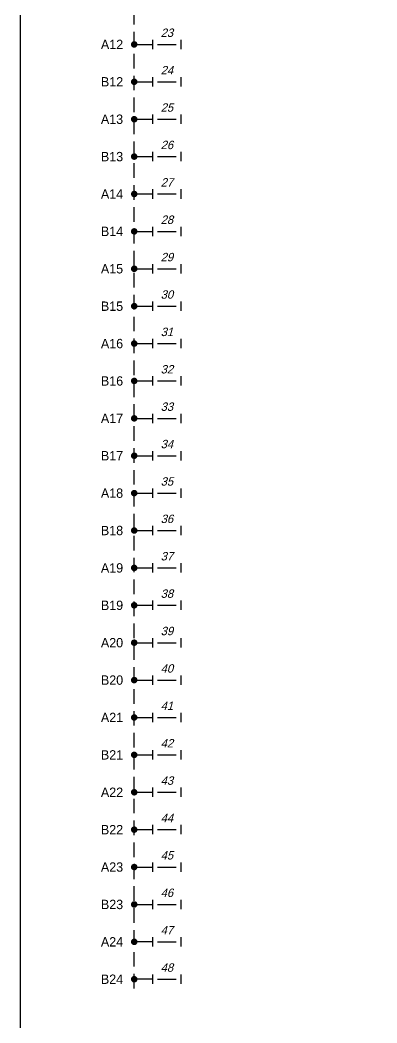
# Model space of a CAD drawing. Header units: millimetres. Extents: x -443 to 5136, y -2580 to 8636.
# Drawn here: x -136 to -59.5, y -922.1 to -707.6 of the extents above; entities that cross this region are included whole.
import ezdxf
from ezdxf.enums import TextEntityAlignment as Align

# ---------------------------------------------------------------- set-up
doc = ezdxf.new("R2010")
doc.units = ezdxf.units.MM
doc.linetypes.add('HIDDEN2', pattern=[4.6875, 3.125, -1.5625])
doc.layers.add('noprint', color=40, linetype='Continuous', plot=False)
doc.styles.add('isoplus', font='isoplus.shx')

# ---------------------------------------------------------------- blocks, each defined once
blk = doc.blocks.new('knooppunt')
at = {"linetype": 'Continuous', "const_width": 0.7}
blk.add_lwpolyline([(-0.35, 0, 1), (0.35, 0, 1)], format="xyb", close=True, dxfattribs=at)
blk = doc.blocks.new('*U68')
at = {"color": 7, "linetype": 'Continuous'}
for p, q in [((-2, -1), (-2, 1)), ((4, 1), (4, -1))]:
    blk.add_line(p, q, dxfattribs=at)
at = {"color": 7}
blk.add_line((-1, 0), (3, 0), dxfattribs=at)
at = {"color": 7, "style": 'isoplus', "oblique": 15}
blk.add_attdef('XTRTXTTOP', text='', height=1.8, dxfattribs=at).set_placement((1, 4), align=Align.CENTER)
blk.add_attdef('SNAME', text='', height=1.8, dxfattribs=at).set_placement((1, 2.5), align=Align.MIDDLE)
at = {"color": 7, "style": 'isoplus'}
blk.add_attdef('W', text='', height=1.8, dxfattribs=at).set_placement((1, -2.5), align=Align.MIDDLE)
at = {"color": 7, "style": 'isoplus', "oblique": 15}
blk.add_attdef('XTRTXTBOT', text='', height=1.8, dxfattribs=at).set_placement((1, -4), align=Align.TOP_CENTER)
blk = doc.blocks.new('*U69')
at = {"color": 7, "linetype": 'Continuous'}
for p, q in [((-2, -1), (-2, 1)), ((4, 1), (4, -1))]:
    blk.add_line(p, q, dxfattribs=at)
at = {"color": 7}
blk.add_line((-1, 0), (3, 0), dxfattribs=at)
at = {"color": 7, "style": 'isoplus', "oblique": 15}
blk.add_attdef('XTRTXTTOP', text='', height=1.8, dxfattribs=at).set_placement((1, 4), align=Align.CENTER)
blk.add_attdef('SNAME', text='', height=1.8, dxfattribs=at).set_placement((1, 2.5), align=Align.MIDDLE)
at = {"color": 7, "style": 'isoplus'}
blk.add_attdef('W', text='', height=1.8, dxfattribs=at).set_placement((1, -2.5), align=Align.MIDDLE)
at = {"color": 7, "style": 'isoplus', "oblique": 15}
blk.add_attdef('XTRTXTBOT', text='', height=1.8, dxfattribs=at).set_placement((1, -4), align=Align.TOP_CENTER)
blk = doc.blocks.new('*U70')
at = {"color": 7, "linetype": 'Continuous'}
for p, q in [((-2, -1), (-2, 1)), ((4, 1), (4, -1))]:
    blk.add_line(p, q, dxfattribs=at)
at = {"color": 7}
blk.add_line((-1, 0), (3, 0), dxfattribs=at)
at = {"color": 7, "style": 'isoplus', "oblique": 15}
blk.add_attdef('XTRTXTTOP', text='', height=1.8, dxfattribs=at).set_placement((1, 4), align=Align.CENTER)
blk.add_attdef('SNAME', text='', height=1.8, dxfattribs=at).set_placement((1, 2.5), align=Align.MIDDLE)
at = {"color": 7, "style": 'isoplus'}
blk.add_attdef('W', text='', height=1.8, dxfattribs=at).set_placement((1, -2.5), align=Align.MIDDLE)
at = {"color": 7, "style": 'isoplus', "oblique": 15}
blk.add_attdef('XTRTXTBOT', text='', height=1.8, dxfattribs=at).set_placement((1, -4), align=Align.TOP_CENTER)
blk = doc.blocks.new('*U71')
at = {"color": 7, "linetype": 'Continuous'}
for p, q in [((-2, -1), (-2, 1)), ((4, 1), (4, -1))]:
    blk.add_line(p, q, dxfattribs=at)
at = {"color": 7}
blk.add_line((-1, 0), (3, 0), dxfattribs=at)
at = {"color": 7, "style": 'isoplus', "oblique": 15}
blk.add_attdef('XTRTXTTOP', text='', height=1.8, dxfattribs=at).set_placement((1, 4), align=Align.CENTER)
blk.add_attdef('SNAME', text='', height=1.8, dxfattribs=at).set_placement((1, 2.5), align=Align.MIDDLE)
at = {"color": 7, "style": 'isoplus'}
blk.add_attdef('W', text='', height=1.8, dxfattribs=at).set_placement((1, -2.5), align=Align.MIDDLE)
at = {"color": 7, "style": 'isoplus', "oblique": 15}
blk.add_attdef('XTRTXTBOT', text='', height=1.8, dxfattribs=at).set_placement((1, -4), align=Align.TOP_CENTER)
blk = doc.blocks.new('*U72')
at = {"color": 7, "linetype": 'Continuous'}
for p, q in [((-2, -1), (-2, 1)), ((4, 1), (4, -1))]:
    blk.add_line(p, q, dxfattribs=at)
at = {"color": 7}
blk.add_line((-1, 0), (3, 0), dxfattribs=at)
at = {"color": 7, "style": 'isoplus', "oblique": 15}
blk.add_attdef('XTRTXTTOP', text='', height=1.8, dxfattribs=at).set_placement((1, 4), align=Align.CENTER)
blk.add_attdef('SNAME', text='', height=1.8, dxfattribs=at).set_placement((1, 2.5), align=Align.MIDDLE)
at = {"color": 7, "style": 'isoplus'}
blk.add_attdef('W', text='', height=1.8, dxfattribs=at).set_placement((1, -2.5), align=Align.MIDDLE)
at = {"color": 7, "style": 'isoplus', "oblique": 15}
blk.add_attdef('XTRTXTBOT', text='', height=1.8, dxfattribs=at).set_placement((1, -4), align=Align.TOP_CENTER)
blk = doc.blocks.new('*U73')
at = {"color": 7, "linetype": 'Continuous'}
for p, q in [((-2, -1), (-2, 1)), ((4, 1), (4, -1))]:
    blk.add_line(p, q, dxfattribs=at)
at = {"color": 7}
blk.add_line((-1, 0), (3, 0), dxfattribs=at)
at = {"color": 7, "style": 'isoplus', "oblique": 15}
blk.add_attdef('XTRTXTTOP', text='', height=1.8, dxfattribs=at).set_placement((1, 4), align=Align.CENTER)
blk.add_attdef('SNAME', text='', height=1.8, dxfattribs=at).set_placement((1, 2.5), align=Align.MIDDLE)
at = {"color": 7, "style": 'isoplus'}
blk.add_attdef('W', text='', height=1.8, dxfattribs=at).set_placement((1, -2.5), align=Align.MIDDLE)
at = {"color": 7, "style": 'isoplus', "oblique": 15}
blk.add_attdef('XTRTXTBOT', text='', height=1.8, dxfattribs=at).set_placement((1, -4), align=Align.TOP_CENTER)
blk = doc.blocks.new('*U74')
at = {"color": 7, "linetype": 'Continuous'}
for p, q in [((-2, -1), (-2, 1)), ((4, 1), (4, -1))]:
    blk.add_line(p, q, dxfattribs=at)
at = {"color": 7}
blk.add_line((-1, 0), (3, 0), dxfattribs=at)
at = {"color": 7, "style": 'isoplus', "oblique": 15}
blk.add_attdef('XTRTXTTOP', text='', height=1.8, dxfattribs=at).set_placement((1, 4), align=Align.CENTER)
blk.add_attdef('SNAME', text='', height=1.8, dxfattribs=at).set_placement((1, 2.5), align=Align.MIDDLE)
at = {"color": 7, "style": 'isoplus'}
blk.add_attdef('W', text='', height=1.8, dxfattribs=at).set_placement((1, -2.5), align=Align.MIDDLE)
at = {"color": 7, "style": 'isoplus', "oblique": 15}
blk.add_attdef('XTRTXTBOT', text='', height=1.8, dxfattribs=at).set_placement((1, -4), align=Align.TOP_CENTER)
blk = doc.blocks.new('*U75')
at = {"color": 7, "linetype": 'Continuous'}
for p, q in [((-2, -1), (-2, 1)), ((4, 1), (4, -1))]:
    blk.add_line(p, q, dxfattribs=at)
at = {"color": 7}
blk.add_line((-1, 0), (3, 0), dxfattribs=at)
at = {"color": 7, "style": 'isoplus', "oblique": 15}
blk.add_attdef('XTRTXTTOP', text='', height=1.8, dxfattribs=at).set_placement((1, 4), align=Align.CENTER)
blk.add_attdef('SNAME', text='', height=1.8, dxfattribs=at).set_placement((1, 2.5), align=Align.MIDDLE)
at = {"color": 7, "style": 'isoplus'}
blk.add_attdef('W', text='', height=1.8, dxfattribs=at).set_placement((1, -2.5), align=Align.MIDDLE)
at = {"color": 7, "style": 'isoplus', "oblique": 15}
blk.add_attdef('XTRTXTBOT', text='', height=1.8, dxfattribs=at).set_placement((1, -4), align=Align.TOP_CENTER)
blk = doc.blocks.new('*U48')
at = {"color": 7, "linetype": 'Continuous'}
for p, q in [((-2, -1), (-2, 1)), ((4, 1), (4, -1))]:
    blk.add_line(p, q, dxfattribs=at)
at = {"color": 7}
blk.add_line((-1, 0), (3, 0), dxfattribs=at)
at = {"color": 7, "style": 'isoplus', "oblique": 15}
blk.add_attdef('XTRTXTTOP', text='', height=1.8, dxfattribs=at).set_placement((1, 4), align=Align.CENTER)
blk.add_attdef('SNAME', text='', height=1.8, dxfattribs=at).set_placement((1, 2.5), align=Align.MIDDLE)
at = {"color": 7, "style": 'isoplus'}
blk.add_attdef('W', text='', height=1.8, dxfattribs=at).set_placement((1, -2.5), align=Align.MIDDLE)
at = {"color": 7, "style": 'isoplus', "oblique": 15}
blk.add_attdef('XTRTXTBOT', text='', height=1.8, dxfattribs=at).set_placement((1, -4), align=Align.TOP_CENTER)
blk = doc.blocks.new('*U49')
at = {"color": 7, "linetype": 'Continuous'}
for p, q in [((-2, -1), (-2, 1)), ((4, 1), (4, -1))]:
    blk.add_line(p, q, dxfattribs=at)
at = {"color": 7}
blk.add_line((-1, 0), (3, 0), dxfattribs=at)
at = {"color": 7, "style": 'isoplus', "oblique": 15}
blk.add_attdef('XTRTXTTOP', text='', height=1.8, dxfattribs=at).set_placement((1, 4), align=Align.CENTER)
blk.add_attdef('SNAME', text='', height=1.8, dxfattribs=at).set_placement((1, 2.5), align=Align.MIDDLE)
at = {"color": 7, "style": 'isoplus'}
blk.add_attdef('W', text='', height=1.8, dxfattribs=at).set_placement((1, -2.5), align=Align.MIDDLE)
at = {"color": 7, "style": 'isoplus', "oblique": 15}
blk.add_attdef('XTRTXTBOT', text='', height=1.8, dxfattribs=at).set_placement((1, -4), align=Align.TOP_CENTER)
blk = doc.blocks.new('*U50')
at = {"color": 7, "linetype": 'Continuous'}
for p, q in [((-2, -1), (-2, 1)), ((4, 1), (4, -1))]:
    blk.add_line(p, q, dxfattribs=at)
at = {"color": 7}
blk.add_line((-1, 0), (3, 0), dxfattribs=at)
at = {"color": 7, "style": 'isoplus', "oblique": 15}
blk.add_attdef('XTRTXTTOP', text='', height=1.8, dxfattribs=at).set_placement((1, 4), align=Align.CENTER)
blk.add_attdef('SNAME', text='', height=1.8, dxfattribs=at).set_placement((1, 2.5), align=Align.MIDDLE)
at = {"color": 7, "style": 'isoplus'}
blk.add_attdef('W', text='', height=1.8, dxfattribs=at).set_placement((1, -2.5), align=Align.MIDDLE)
at = {"color": 7, "style": 'isoplus', "oblique": 15}
blk.add_attdef('XTRTXTBOT', text='', height=1.8, dxfattribs=at).set_placement((1, -4), align=Align.TOP_CENTER)
blk = doc.blocks.new('*U51')
at = {"color": 7, "linetype": 'Continuous'}
for p, q in [((-2, -1), (-2, 1)), ((4, 1), (4, -1))]:
    blk.add_line(p, q, dxfattribs=at)
at = {"color": 7}
blk.add_line((-1, 0), (3, 0), dxfattribs=at)
at = {"color": 7, "style": 'isoplus', "oblique": 15}
blk.add_attdef('XTRTXTTOP', text='', height=1.8, dxfattribs=at).set_placement((1, 4), align=Align.CENTER)
blk.add_attdef('SNAME', text='', height=1.8, dxfattribs=at).set_placement((1, 2.5), align=Align.MIDDLE)
at = {"color": 7, "style": 'isoplus'}
blk.add_attdef('W', text='', height=1.8, dxfattribs=at).set_placement((1, -2.5), align=Align.MIDDLE)
at = {"color": 7, "style": 'isoplus', "oblique": 15}
blk.add_attdef('XTRTXTBOT', text='', height=1.8, dxfattribs=at).set_placement((1, -4), align=Align.TOP_CENTER)
blk = doc.blocks.new('*U52')
at = {"color": 7, "linetype": 'Continuous'}
for p, q in [((-2, -1), (-2, 1)), ((4, 1), (4, -1))]:
    blk.add_line(p, q, dxfattribs=at)
at = {"color": 7}
blk.add_line((-1, 0), (3, 0), dxfattribs=at)
at = {"color": 7, "style": 'isoplus', "oblique": 15}
blk.add_attdef('XTRTXTTOP', text='', height=1.8, dxfattribs=at).set_placement((1, 4), align=Align.CENTER)
blk.add_attdef('SNAME', text='', height=1.8, dxfattribs=at).set_placement((1, 2.5), align=Align.MIDDLE)
at = {"color": 7, "style": 'isoplus'}
blk.add_attdef('W', text='', height=1.8, dxfattribs=at).set_placement((1, -2.5), align=Align.MIDDLE)
at = {"color": 7, "style": 'isoplus', "oblique": 15}
blk.add_attdef('XTRTXTBOT', text='', height=1.8, dxfattribs=at).set_placement((1, -4), align=Align.TOP_CENTER)
blk = doc.blocks.new('*U53')
at = {"color": 7, "linetype": 'Continuous'}
for p, q in [((-2, -1), (-2, 1)), ((4, 1), (4, -1))]:
    blk.add_line(p, q, dxfattribs=at)
at = {"color": 7}
blk.add_line((-1, 0), (3, 0), dxfattribs=at)
at = {"color": 7, "style": 'isoplus', "oblique": 15}
blk.add_attdef('XTRTXTTOP', text='', height=1.8, dxfattribs=at).set_placement((1, 4), align=Align.CENTER)
blk.add_attdef('SNAME', text='', height=1.8, dxfattribs=at).set_placement((1, 2.5), align=Align.MIDDLE)
at = {"color": 7, "style": 'isoplus'}
blk.add_attdef('W', text='', height=1.8, dxfattribs=at).set_placement((1, -2.5), align=Align.MIDDLE)
at = {"color": 7, "style": 'isoplus', "oblique": 15}
blk.add_attdef('XTRTXTBOT', text='', height=1.8, dxfattribs=at).set_placement((1, -4), align=Align.TOP_CENTER)
blk = doc.blocks.new('*U54')
at = {"color": 7, "linetype": 'Continuous'}
for p, q in [((-2, -1), (-2, 1)), ((4, 1), (4, -1))]:
    blk.add_line(p, q, dxfattribs=at)
at = {"color": 7}
blk.add_line((-1, 0), (3, 0), dxfattribs=at)
at = {"color": 7, "style": 'isoplus', "oblique": 15}
blk.add_attdef('XTRTXTTOP', text='', height=1.8, dxfattribs=at).set_placement((1, 4), align=Align.CENTER)
blk.add_attdef('SNAME', text='', height=1.8, dxfattribs=at).set_placement((1, 2.5), align=Align.MIDDLE)
at = {"color": 7, "style": 'isoplus'}
blk.add_attdef('W', text='', height=1.8, dxfattribs=at).set_placement((1, -2.5), align=Align.MIDDLE)
at = {"color": 7, "style": 'isoplus', "oblique": 15}
blk.add_attdef('XTRTXTBOT', text='', height=1.8, dxfattribs=at).set_placement((1, -4), align=Align.TOP_CENTER)
blk = doc.blocks.new('*U55')
at = {"color": 7, "linetype": 'Continuous'}
for p, q in [((-2, -1), (-2, 1)), ((4, 1), (4, -1))]:
    blk.add_line(p, q, dxfattribs=at)
at = {"color": 7}
blk.add_line((-1, 0), (3, 0), dxfattribs=at)
at = {"color": 7, "style": 'isoplus', "oblique": 15}
blk.add_attdef('XTRTXTTOP', text='', height=1.8, dxfattribs=at).set_placement((1, 4), align=Align.CENTER)
blk.add_attdef('SNAME', text='', height=1.8, dxfattribs=at).set_placement((1, 2.5), align=Align.MIDDLE)
at = {"color": 7, "style": 'isoplus'}
blk.add_attdef('W', text='', height=1.8, dxfattribs=at).set_placement((1, -2.5), align=Align.MIDDLE)
at = {"color": 7, "style": 'isoplus', "oblique": 15}
blk.add_attdef('XTRTXTBOT', text='', height=1.8, dxfattribs=at).set_placement((1, -4), align=Align.TOP_CENTER)
blk = doc.blocks.new('*U56')
at = {"color": 7, "linetype": 'Continuous'}
for p, q in [((-2, -1), (-2, 1)), ((4, 1), (4, -1))]:
    blk.add_line(p, q, dxfattribs=at)
at = {"color": 7}
blk.add_line((-1, 0), (3, 0), dxfattribs=at)
at = {"color": 7, "style": 'isoplus', "oblique": 15}
blk.add_attdef('XTRTXTTOP', text='', height=1.8, dxfattribs=at).set_placement((1, 4), align=Align.CENTER)
blk.add_attdef('SNAME', text='', height=1.8, dxfattribs=at).set_placement((1, 2.5), align=Align.MIDDLE)
at = {"color": 7, "style": 'isoplus'}
blk.add_attdef('W', text='', height=1.8, dxfattribs=at).set_placement((1, -2.5), align=Align.MIDDLE)
at = {"color": 7, "style": 'isoplus', "oblique": 15}
blk.add_attdef('XTRTXTBOT', text='', height=1.8, dxfattribs=at).set_placement((1, -4), align=Align.TOP_CENTER)
blk = doc.blocks.new('*U57')
at = {"color": 7, "linetype": 'Continuous'}
for p, q in [((-2, -1), (-2, 1)), ((4, 1), (4, -1))]:
    blk.add_line(p, q, dxfattribs=at)
at = {"color": 7}
blk.add_line((-1, 0), (3, 0), dxfattribs=at)
at = {"color": 7, "style": 'isoplus', "oblique": 15}
blk.add_attdef('XTRTXTTOP', text='', height=1.8, dxfattribs=at).set_placement((1, 4), align=Align.CENTER)
blk.add_attdef('SNAME', text='', height=1.8, dxfattribs=at).set_placement((1, 2.5), align=Align.MIDDLE)
at = {"color": 7, "style": 'isoplus'}
blk.add_attdef('W', text='', height=1.8, dxfattribs=at).set_placement((1, -2.5), align=Align.MIDDLE)
at = {"color": 7, "style": 'isoplus', "oblique": 15}
blk.add_attdef('XTRTXTBOT', text='', height=1.8, dxfattribs=at).set_placement((1, -4), align=Align.TOP_CENTER)
blk = doc.blocks.new('*U38')
at = {"color": 7, "linetype": 'Continuous'}
for p, q in [((-2, -1), (-2, 1)), ((4, 1), (4, -1))]:
    blk.add_line(p, q, dxfattribs=at)
at = {"color": 7}
blk.add_line((-1, 0), (3, 0), dxfattribs=at)
at = {"color": 7, "style": 'isoplus', "oblique": 15}
blk.add_attdef('XTRTXTTOP', text='', height=1.8, dxfattribs=at).set_placement((1, 4), align=Align.CENTER)
blk.add_attdef('SNAME', text='', height=1.8, dxfattribs=at).set_placement((1, 2.5), align=Align.MIDDLE)
at = {"color": 7, "style": 'isoplus'}
blk.add_attdef('W', text='', height=1.8, dxfattribs=at).set_placement((1, -2.5), align=Align.MIDDLE)
at = {"color": 7, "style": 'isoplus', "oblique": 15}
blk.add_attdef('XTRTXTBOT', text='', height=1.8, dxfattribs=at).set_placement((1, -4), align=Align.TOP_CENTER)
blk = doc.blocks.new('*U39')
at = {"color": 7, "linetype": 'Continuous'}
for p, q in [((-2, -1), (-2, 1)), ((4, 1), (4, -1))]:
    blk.add_line(p, q, dxfattribs=at)
at = {"color": 7}
blk.add_line((-1, 0), (3, 0), dxfattribs=at)
at = {"color": 7, "style": 'isoplus', "oblique": 15}
blk.add_attdef('XTRTXTTOP', text='', height=1.8, dxfattribs=at).set_placement((1, 4), align=Align.CENTER)
blk.add_attdef('SNAME', text='', height=1.8, dxfattribs=at).set_placement((1, 2.5), align=Align.MIDDLE)
at = {"color": 7, "style": 'isoplus'}
blk.add_attdef('W', text='', height=1.8, dxfattribs=at).set_placement((1, -2.5), align=Align.MIDDLE)
at = {"color": 7, "style": 'isoplus', "oblique": 15}
blk.add_attdef('XTRTXTBOT', text='', height=1.8, dxfattribs=at).set_placement((1, -4), align=Align.TOP_CENTER)
blk = doc.blocks.new('*U40')
at = {"color": 7, "linetype": 'Continuous'}
for p, q in [((-2, -1), (-2, 1)), ((4, 1), (4, -1))]:
    blk.add_line(p, q, dxfattribs=at)
at = {"color": 7}
blk.add_line((-1, 0), (3, 0), dxfattribs=at)
at = {"color": 7, "style": 'isoplus', "oblique": 15}
blk.add_attdef('XTRTXTTOP', text='', height=1.8, dxfattribs=at).set_placement((1, 4), align=Align.CENTER)
blk.add_attdef('SNAME', text='', height=1.8, dxfattribs=at).set_placement((1, 2.5), align=Align.MIDDLE)
at = {"color": 7, "style": 'isoplus'}
blk.add_attdef('W', text='', height=1.8, dxfattribs=at).set_placement((1, -2.5), align=Align.MIDDLE)
at = {"color": 7, "style": 'isoplus', "oblique": 15}
blk.add_attdef('XTRTXTBOT', text='', height=1.8, dxfattribs=at).set_placement((1, -4), align=Align.TOP_CENTER)
blk = doc.blocks.new('*U41')
at = {"color": 7, "linetype": 'Continuous'}
for p, q in [((-2, -1), (-2, 1)), ((4, 1), (4, -1))]:
    blk.add_line(p, q, dxfattribs=at)
at = {"color": 7}
blk.add_line((-1, 0), (3, 0), dxfattribs=at)
at = {"color": 7, "style": 'isoplus', "oblique": 15}
blk.add_attdef('XTRTXTTOP', text='', height=1.8, dxfattribs=at).set_placement((1, 4), align=Align.CENTER)
blk.add_attdef('SNAME', text='', height=1.8, dxfattribs=at).set_placement((1, 2.5), align=Align.MIDDLE)
at = {"color": 7, "style": 'isoplus'}
blk.add_attdef('W', text='', height=1.8, dxfattribs=at).set_placement((1, -2.5), align=Align.MIDDLE)
at = {"color": 7, "style": 'isoplus', "oblique": 15}
blk.add_attdef('XTRTXTBOT', text='', height=1.8, dxfattribs=at).set_placement((1, -4), align=Align.TOP_CENTER)
blk = doc.blocks.new('*U42')
at = {"color": 7, "linetype": 'Continuous'}
for p, q in [((-2, -1), (-2, 1)), ((4, 1), (4, -1))]:
    blk.add_line(p, q, dxfattribs=at)
at = {"color": 7}
blk.add_line((-1, 0), (3, 0), dxfattribs=at)
at = {"color": 7, "style": 'isoplus', "oblique": 15}
blk.add_attdef('XTRTXTTOP', text='', height=1.8, dxfattribs=at).set_placement((1, 4), align=Align.CENTER)
blk.add_attdef('SNAME', text='', height=1.8, dxfattribs=at).set_placement((1, 2.5), align=Align.MIDDLE)
at = {"color": 7, "style": 'isoplus'}
blk.add_attdef('W', text='', height=1.8, dxfattribs=at).set_placement((1, -2.5), align=Align.MIDDLE)
at = {"color": 7, "style": 'isoplus', "oblique": 15}
blk.add_attdef('XTRTXTBOT', text='', height=1.8, dxfattribs=at).set_placement((1, -4), align=Align.TOP_CENTER)
blk = doc.blocks.new('*U43')
at = {"color": 7, "linetype": 'Continuous'}
for p, q in [((-2, -1), (-2, 1)), ((4, 1), (4, -1))]:
    blk.add_line(p, q, dxfattribs=at)
at = {"color": 7}
blk.add_line((-1, 0), (3, 0), dxfattribs=at)
at = {"color": 7, "style": 'isoplus', "oblique": 15}
blk.add_attdef('XTRTXTTOP', text='', height=1.8, dxfattribs=at).set_placement((1, 4), align=Align.CENTER)
blk.add_attdef('SNAME', text='', height=1.8, dxfattribs=at).set_placement((1, 2.5), align=Align.MIDDLE)
at = {"color": 7, "style": 'isoplus'}
blk.add_attdef('W', text='', height=1.8, dxfattribs=at).set_placement((1, -2.5), align=Align.MIDDLE)
at = {"color": 7, "style": 'isoplus', "oblique": 15}
blk.add_attdef('XTRTXTBOT', text='', height=1.8, dxfattribs=at).set_placement((1, -4), align=Align.TOP_CENTER)
blk = doc.blocks.new('*U194')
at = {"color": 7}
for p, q in [((0, -188), (4, -188)), ((0, -196), (4, -196)), ((0, -204), (4, -204)), ((0, -212), (4, -212)), ((0, -220), (4, -220)), ((0, -228), (4, -228)), ((0, -236), (4, -236)), ((0, -244), (4, -244)), ((0, -252), (4, -252)), ((0, -260), (4, -260)), ((0, -268), (4, -268)), ((0, -276), (4, -276)), ((0, -284), (4, -284)), ((0, -292), (4, -292)), ((0, -300), (4, -300)), ((0, -308), (4, -308)), ((0, -316), (4, -316)), ((0, -324), (4, -324)), ((0, -332), (4, -332)), ((0, -340), (4, -340)), ((0, -348), (4, -348)), ((0, -356), (4, -356)), ((0, -364), (4, -364)), ((0, -372), (4, -372))]:
    blk.add_line(p, q, dxfattribs=at)
for p, q in [((4, -380), (0, -380)), ((4, -388), (0, -388))]:
    blk.add_line(p, q)
at = {"color": 1, "linetype": 'HIDDEN2'}
blk.add_lwpolyline([(0, -390), (0, 0), (52, 0)], dxfattribs=at)
at = {"linetype": 'Continuous'}
ref = blk.add_blockref('*U43', (6, -188), dxfattribs=at)
ref.add_attrib('SNAME', '23', dxfattribs={"color": 7, "height": 1.8, "style": 'isoplus', "oblique": 15}).set_placement((7, -185.5), align=Align.MIDDLE)
for p in [(0, -188), (0, -196), (0, -204), (0, -212), (0, -220), (0, -228), (0, -236), (0, -244), (0, -252), (0, -260), (0, -268), (0, -276), (0, -284), (0, -292), (0, -300), (0, -308), (0, -316), (0, -324), (0, -332), (0, -340), (0, -348), (0, -356), (0, -364), (0, -372), (0, -380), (0, -388)]:
    blk.add_blockref('knooppunt', p, dxfattribs=at)
ref = blk.add_blockref('*U42', (6, -196), dxfattribs=at)
ref.add_attrib('SNAME', '24', dxfattribs={"color": 7, "height": 1.8, "style": 'isoplus', "oblique": 15}).set_placement((7, -193.5), align=Align.MIDDLE)
ref = blk.add_blockref('*U41', (6, -204), dxfattribs=at)
ref.add_attrib('SNAME', '25', dxfattribs={"color": 7, "height": 1.8, "style": 'isoplus', "oblique": 15}).set_placement((7, -201.5), align=Align.MIDDLE)
ref = blk.add_blockref('*U40', (6, -212), dxfattribs=at)
ref.add_attrib('SNAME', '26', dxfattribs={"color": 7, "height": 1.8, "style": 'isoplus', "oblique": 15}).set_placement((7, -209.5), align=Align.MIDDLE)
ref = blk.add_blockref('*U39', (6, -220), dxfattribs=at)
ref.add_attrib('SNAME', '27', dxfattribs={"color": 7, "height": 1.8, "style": 'isoplus', "oblique": 15}).set_placement((7, -217.5), align=Align.MIDDLE)
ref = blk.add_blockref('*U38', (6, -228), dxfattribs=at)
ref.add_attrib('SNAME', '28', dxfattribs={"color": 7, "height": 1.8, "style": 'isoplus', "oblique": 15}).set_placement((7, -225.5), align=Align.MIDDLE)
ref = blk.add_blockref('*U57', (6, -236), dxfattribs=at)
ref.add_attrib('SNAME', '29', dxfattribs={"color": 7, "height": 1.8, "style": 'isoplus', "oblique": 15}).set_placement((7, -233.5), align=Align.MIDDLE)
ref = blk.add_blockref('*U56', (6, -244), dxfattribs=at)
ref.add_attrib('SNAME', '30', dxfattribs={"color": 7, "height": 1.8, "style": 'isoplus', "oblique": 15}).set_placement((7, -241.5), align=Align.MIDDLE)
ref = blk.add_blockref('*U55', (6, -252), dxfattribs=at)
ref.add_attrib('SNAME', '31', dxfattribs={"color": 7, "height": 1.8, "style": 'isoplus', "oblique": 15}).set_placement((7, -249.5), align=Align.MIDDLE)
ref = blk.add_blockref('*U54', (6, -260), dxfattribs=at)
ref.add_attrib('SNAME', '32', dxfattribs={"color": 7, "height": 1.8, "style": 'isoplus', "oblique": 15}).set_placement((7, -257.5), align=Align.MIDDLE)
ref = blk.add_blockref('*U53', (6, -268), dxfattribs=at)
ref.add_attrib('SNAME', '33', dxfattribs={"color": 7, "height": 1.8, "style": 'isoplus', "oblique": 15}).set_placement((7, -265.5), align=Align.MIDDLE)
ref = blk.add_blockref('*U52', (6, -276), dxfattribs=at)
ref.add_attrib('SNAME', '34', dxfattribs={"color": 7, "height": 1.8, "style": 'isoplus', "oblique": 15}).set_placement((7, -273.5), align=Align.MIDDLE)
ref = blk.add_blockref('*U51', (6, -284), dxfattribs=at)
ref.add_attrib('SNAME', '35', dxfattribs={"color": 7, "height": 1.8, "style": 'isoplus', "oblique": 15}).set_placement((7, -281.5), align=Align.MIDDLE)
ref = blk.add_blockref('*U50', (6, -292), dxfattribs=at)
ref.add_attrib('SNAME', '36', dxfattribs={"color": 7, "height": 1.8, "style": 'isoplus', "oblique": 15}).set_placement((7, -289.5), align=Align.MIDDLE)
ref = blk.add_blockref('*U49', (6, -300), dxfattribs=at)
ref.add_attrib('SNAME', '37', dxfattribs={"color": 7, "height": 1.8, "style": 'isoplus', "oblique": 15}).set_placement((7, -297.5), align=Align.MIDDLE)
ref = blk.add_blockref('*U48', (6, -308), dxfattribs=at)
ref.add_attrib('SNAME', '38', dxfattribs={"color": 7, "height": 1.8, "style": 'isoplus', "oblique": 15}).set_placement((7, -305.5), align=Align.MIDDLE)
ref = blk.add_blockref('*U75', (6, -316), dxfattribs=at)
ref.add_attrib('SNAME', '39', dxfattribs={"color": 7, "height": 1.8, "style": 'isoplus', "oblique": 15}).set_placement((7, -313.5), align=Align.MIDDLE)
ref = blk.add_blockref('*U74', (6, -324), dxfattribs=at)
ref.add_attrib('SNAME', '40', dxfattribs={"color": 7, "height": 1.8, "style": 'isoplus', "oblique": 15}).set_placement((7, -321.5), align=Align.MIDDLE)
ref = blk.add_blockref('*U73', (6, -332), dxfattribs=at)
ref.add_attrib('SNAME', '41', dxfattribs={"color": 7, "height": 1.8, "style": 'isoplus', "oblique": 15}).set_placement((7, -329.5), align=Align.MIDDLE)
ref = blk.add_blockref('*U72', (6, -340), dxfattribs=at)
ref.add_attrib('SNAME', '42', dxfattribs={"color": 7, "height": 1.8, "style": 'isoplus', "oblique": 15}).set_placement((7, -337.5), align=Align.MIDDLE)
ref = blk.add_blockref('*U71', (6, -348), dxfattribs=at)
ref.add_attrib('SNAME', '43', dxfattribs={"color": 7, "height": 1.8, "style": 'isoplus', "oblique": 15}).set_placement((7, -345.5), align=Align.MIDDLE)
ref = blk.add_blockref('*U70', (6, -356), dxfattribs=at)
ref.add_attrib('SNAME', '44', dxfattribs={"color": 7, "height": 1.8, "style": 'isoplus', "oblique": 15}).set_placement((7, -353.5), align=Align.MIDDLE)
ref = blk.add_blockref('*U69', (6, -364), dxfattribs=at)
ref.add_attrib('SNAME', '45', dxfattribs={"color": 7, "height": 1.8, "style": 'isoplus', "oblique": 15}).set_placement((7, -361.5), align=Align.MIDDLE)
ref = blk.add_blockref('*U68', (6, -372), dxfattribs=at)
ref.add_attrib('SNAME', '46', dxfattribs={"color": 7, "height": 1.8, "style": 'isoplus', "oblique": 15}).set_placement((7, -369.5), align=Align.MIDDLE)
ref = blk.add_blockref('*U69', (6, -380), dxfattribs=at)
ref.add_attrib('SNAME', '47', dxfattribs={"color": 7, "height": 1.8, "style": 'isoplus', "oblique": 15}).set_placement((7, -377.5), align=Align.MIDDLE)
ref = blk.add_blockref('*U68', (6, -388), dxfattribs=at)
ref.add_attrib('SNAME', '48', dxfattribs={"color": 7, "height": 1.8, "style": 'isoplus', "oblique": 15}).set_placement((7, -385.5), align=Align.MIDDLE)
at = {"color": 7, "style": 'isoplus'}
for s, p in [('A12', (-2.375, -189)), ('B12', (-2.375, -197)), ('A13', (-2.375, -205)), ('B13', (-2.375, -213)), ('A14', (-2.375, -221)), ('B14', (-2.375, -229)), ('A15', (-2.375, -237)), ('B15', (-2.375, -245)), ('A16', (-2.375, -253)), ('B16', (-2.375, -261)), ('A17', (-2.375, -269)), ('B17', (-2.375, -277)), ('A18', (-2.375, -285)), ('B18', (-2.375, -293)), ('A19', (-2.375, -301)), ('B19', (-2.375, -309)), ('A20', (-2.375, -317)), ('B20', (-2.375, -325)), ('A21', (-2.375, -333)), ('B21', (-2.375, -341)), ('A22', (-2.375, -349)), ('B22', (-2.375, -357)), ('A23', (-2.375, -365)), ('B23', (-2.375, -373)), ('A24', (-2.375, -381)), ('B24', (-2.375, -389))]:
    blk.add_text(s, height=2, dxfattribs=at).set_placement(p, align=Align.RIGHT)
blk = doc.blocks.new('paginalayout')
at = {"layer": 'noprint'}
blk.add_line((-136, -364), (-136, -2500), dxfattribs=at)

msp = doc.modelspace()

# ---------------------------------------------------------------- block references
msp.add_blockref('*U194', (-111.54, -524.77))
at = {"layer": 'noprint', "linetype": 'Continuous'}
msp.add_blockref('paginalayout', (0, 0), dxfattribs=at)

doc.saveas('drawing.dxf')
